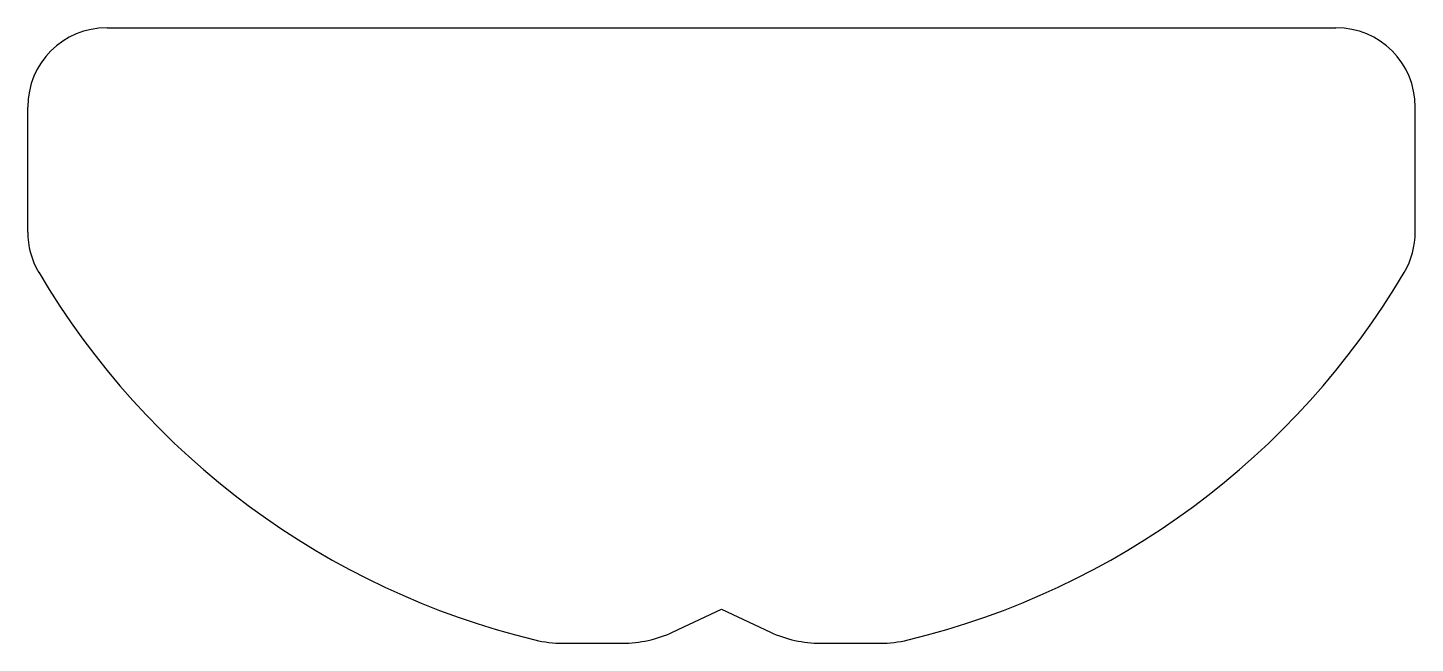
# Model space of a CAD drawing. Extents: x -17.5 to 17.5, y -19.5 to -4.
import ezdxf

# ---------------------------------------------------------------- set-up
doc = ezdxf.new("R2010")
doc.units = 0
doc.layers.add('Sketch', color=7, linetype='CONTINUOUS')

msp = doc.modelspace()

# ---------------------------------------------------------------- linework, layer by layer
at = {"layer": 'Sketch'}
for p, q in [((-15.5, -4), (15.5, -4)), ((-17.5, -9.1515), (-17.5, -6)), ((17.5, -9.1515), (17.5, -6)), ((-1.23215, -19.2416), (0, -18.6671)), ((0, -18.6671), (1.23215, -19.2416)), ((-4, -19.5227), (-2.5, -19.5227)), ((2.5, -19.5227), (4, -19.5227))]:
    msp.add_line(p, q, dxfattribs=at)
for centre, radius, start, end in [((-15.5, -6), 2, 90, 180), ((15.5, -6), 2, 0, 90), ((-15.5, -9.1515), 2, -180, -149.442), ((15.5, -9.1515), 2, -30.5584, 0), ((0, 0), 20, -149.442, -103.609), ((0, 0), 20, -76.391, -30.5584), ((-2.5, -16.5227), 3, -90, -65), ((2.5, -16.5227), 3, -115, -90), ((-4, -16.5227), 3, -103.609, -90), ((4, -16.5227), 3, -90, -76.391)]:
    msp.add_arc(centre, radius, start, end, dxfattribs=at)

doc.saveas('drawing.dxf')
